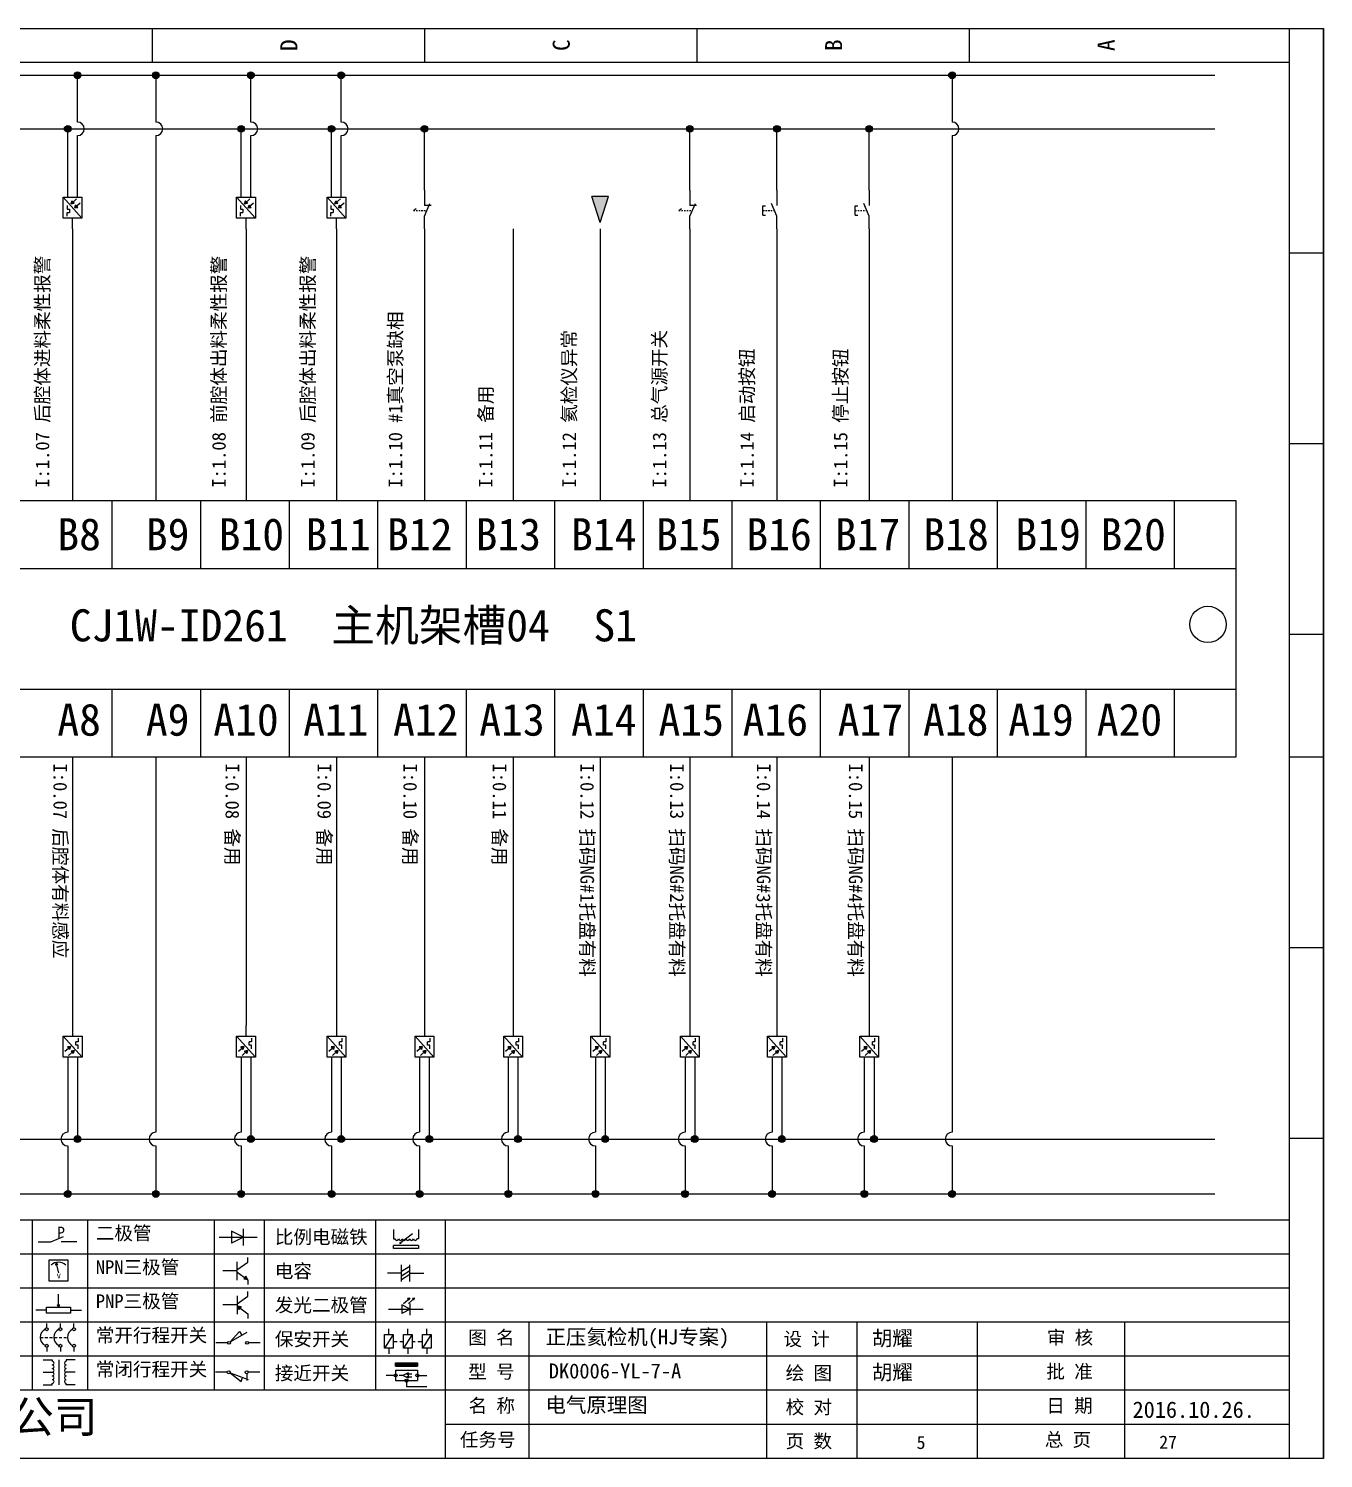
# Model space of a CAD drawing. Header units: millimetres. Extents: x -97 to 5214, y -62 to 3239.
# Drawn here: x 101.4 to 291.6, y 749.8 to 959.8 of the extents above; entities that cross this region are included whole.
import ezdxf

# ---------------------------------------------------------------- set-up
doc = ezdxf.new("R2010")
doc.units = ezdxf.units.MM
doc.styles.get("Standard").update_dxf_attribs({"font": 'SimSun.ttf'})
doc.styles.add('汉字', font='NSimSun.ttf')

# ---------------------------------------------------------------- blocks, each defined once
blk = doc.blocks.new('电压表')
at = {"linetype": 'ByBlock'}
for p, q in [((-1814.84, -780.75), (-1814.91, -781.13)), ((-1814.6, -781.05), (-1814.91, -781.13)), ((-1814.84, -780.75), (-1814.46, -782.26)), ((-1814.84, -780.75), (-1814.6, -781.05))]:
    blk.add_line(p, q, dxfattribs=at)
blk.add_lwpolyline([(-1815.84, -780.34), (-1813.07, -780.34), (-1813.07, -783.49), (-1815.84, -783.49)], close=True, dxfattribs=at)
blk.add_arc((-1814.46, -782.26), 1.56, 46.8313, 133.1687, dxfattribs=at)
at = {"linetype": 'ByBlock', "insert": (-1814.7, -782.39), "char_height": 0.75, "width": 0.6768, "attachment_point": 1}
blk.add_mtext('V', dxfattribs=at)
blk = doc.blocks.new('电位器')
at = {"linetype": 'ByBlock'}
for p, q in [((-1814.45, -787.3), (-1814.45, -785.39)), ((-1814.45, -787.3), (-1814.62, -786.96)), ((-1814.62, -786.96), (-1814.27, -786.96)), ((-1814.45, -787.3), (-1814.27, -786.96)), ((-1816.21, -787.75), (-1817.79, -787.75)), ((-1812.68, -787.75), (-1811.1, -787.75))]:
    blk.add_line(p, q, dxfattribs=at)
blk.add_lwpolyline([(-1816.21, -787.3), (-1812.68, -787.3), (-1812.68, -788.2), (-1816.21, -788.2)], close=True, dxfattribs=at)
blk = doc.blocks.new('三相断路器')
at = {"linetype": 'ByBlock'}
for p, q in [((-1816.17, -790.33), (-1816.17, -789.7)), ((-1814.17, -790.33), (-1814.17, -789.7)), ((-1812.18, -790.33), (-1812.18, -789.7)), ((-1817.14, -791.74), (-1816.72, -791.74)), ((-1816.45, -791.74), (-1816.03, -791.74)), ((-1816.17, -793.19), (-1816.17, -793.83)), ((-1815.76, -791.74), (-1815.34, -791.74)), ((-1815.07, -791.74), (-1814.65, -791.74)), ((-1814.38, -791.74), (-1813.96, -791.74)), ((-1814.17, -793.19), (-1814.17, -793.83)), ((-1813.69, -791.74), (-1813.27, -791.74)), ((-1812.18, -793.19), (-1812.18, -793.83))]:
    blk.add_line(p, q, dxfattribs=at)
for centre in [(-1816.17, -790.55), (-1814.17, -790.55), (-1812.18, -790.55), (-1816.17, -792.98), (-1814.17, -792.98), (-1812.18, -792.98)]:
    blk.add_circle(centre, 0.219, dxfattribs=at)
for centre in [(-1815.81, -791.74), (-1813.82, -791.74), (-1811.83, -791.74)]:
    blk.add_arc(centre, 1.32, 115.5791, 244.4209, dxfattribs=at)
blk = doc.blocks.new('三相变压器')
at = {"linetype": 'ByBlock'}
for p, q in [((-1816.69, -795.03), (-1815.37, -795.03)), ((-1815.37, -795.03), (-1815.37, -795.24)), ((-1814.34, -798.7), (-1814.34, -795.04)), ((-1812, -795.03), (-1813.32, -795.03)), ((-1813.32, -795.03), (-1813.32, -795.24)), ((-1816.69, -796.87), (-1815.37, -796.87)), ((-1812, -796.87), (-1813.32, -796.87)), ((-1816.69, -798.71), (-1815.37, -798.71)), ((-1815.37, -798.71), (-1815.37, -798.5)), ((-1813.32, -798.71), (-1813.32, -798.5)), ((-1812, -798.71), (-1813.32, -798.71))]:
    blk.add_line(p, q, dxfattribs=at)
for centre, start, end in [((-1815.37, -795.51), 270, 90), ((-1815.37, -796.06), 270, 90), ((-1813.32, -795.51), 90, 270), ((-1813.32, -796.06), 90, 270), ((-1815.37, -796.6), 270, 90), ((-1815.37, -797.14), 270, 90), ((-1815.37, -797.68), 270, 90), ((-1815.37, -798.23), 270, 90), ((-1813.32, -796.6), 90, 270), ((-1813.32, -797.14), 90, 270), ((-1813.32, -797.68), 90, 270), ((-1813.32, -798.23), 90, 270)]:
    blk.add_arc(centre, 0.271, start, end, dxfattribs=at)
blk = doc.blocks.new('压力感应器')
at = {"linetype": 'ByBlock'}
for p, q in [((-1815.59, -777.73), (-1813.71, -776.93)), ((-1817.44, -777.73), (-1815.59, -777.73)), ((-1811.78, -777.73), (-1814.05, -777.73))]:
    blk.add_line(p, q, dxfattribs=at)
at = {"linetype": 'ByBlock', "insert": (-1814.65, -775.48), "char_height": 1.68, "width": 1.2242, "attachment_point": 1}
blk.add_mtext('{\\fNSimSun|b0|i0|c134|p49;P}', dxfattribs=at)
blk = doc.blocks.new('二极管')
at = {"linetype": 'ByBlock'}
for p, q in [((-1787.52, -776.77), (-1781.92, -776.77)), ((-1783.97, -776.77), (-1785.69, -775.9)), ((-1785.69, -775.9), (-1785.69, -777.65)), ((-1783.97, -776.77), (-1785.69, -777.65)), ((-1783.97, -777.99), (-1783.97, -775.56))]:
    blk.add_line(p, q, dxfattribs=at)
blk = doc.blocks.new('NPN三极管')
at = {"linetype": 'ByBlock'}
for p, q in [((-1785.73, -780.61), (-1785.73, -783.32)), ((-1785.73, -781.82), (-1784.15, -780.66)), ((-1784.15, -780.66), (-1784.15, -779.98)), ((-1785.73, -781.97), (-1787.81, -781.97)), ((-1785.73, -782.11), (-1784.15, -783.27)), ((-1784.41, -782.73), (-1784.74, -783.18)), ((-1784.15, -783.27), (-1784.74, -783.18)), ((-1784.15, -783.27), (-1784.41, -782.73)), ((-1784.15, -783.27), (-1784.15, -783.96))]:
    blk.add_line(p, q, dxfattribs=at)
blk = doc.blocks.new('PNP三极管')
at = {"linetype": 'ByBlock'}
for p, q in [((-1784.9, -785.38), (-1784.9, -788.09)), ((-1783.32, -785.43), (-1783.32, -784.75)), ((-1784.9, -786.74), (-1786.98, -786.74)), ((-1784.9, -786.59), (-1783.32, -785.43)), ((-1784.9, -786.88), (-1783.32, -788.04)), ((-1784.9, -786.88), (-1784.31, -786.97)), ((-1784.9, -786.88), (-1784.64, -787.42)), ((-1784.31, -786.97), (-1784.64, -787.42)), ((-1783.32, -788.04), (-1783.32, -788.73))]:
    blk.add_line(p, q, dxfattribs=at)
blk = doc.blocks.new('常开行程开关')
at = {"linetype": 'ByBlock'}
for p, q in [((-1785.89, -792.17), (-1784.52, -790.62)), ((-1785.89, -792.17), (-1783.43, -790.72)), ((-1784.52, -790.62), (-1784.19, -791.17)), ((-1786.29, -792.3), (-1788.01, -792.3)), ((-1781.48, -792.3), (-1783.21, -792.3))]:
    blk.add_line(p, q, dxfattribs=at)
for centre in [(-1786.07, -792.3), (-1783.42, -792.3)]:
    blk.add_circle(centre, 0.219, dxfattribs=at)
blk = doc.blocks.new('常闭行程开关')
at = {"linetype": 'ByBlock'}
for p, q in [((-1786.34, -796.62), (-1788.07, -796.62)), ((-1785.93, -796.72), (-1783.25, -797.7)), ((-1785.93, -796.72), (-1784.3, -798)), ((-1784.3, -798), (-1784.08, -797.4)), ((-1783.48, -796.84), (-1783.48, -797.85)), ((-1781.54, -796.62), (-1783.26, -796.62))]:
    blk.add_line(p, q, dxfattribs=at)
for centre in [(-1786.12, -796.62), (-1783.48, -796.62)]:
    blk.add_circle(centre, 0.219, dxfattribs=at)
blk = doc.blocks.new('电容')
at = {"linetype": 'ByBlock'}
for p, q in [((-1756.08, -782.99), (-1756.08, -780.56)), ((-1754.86, -780.79), (-1756.08, -781.55)), ((-1754.86, -782.99), (-1754.86, -780.56)), ((-1756.08, -781.77), (-1758.13, -781.77)), ((-1754.86, -781.44), (-1756.08, -782.2)), ((-1754.86, -781.99), (-1756.08, -782.75)), ((-1754.86, -781.77), (-1752.81, -781.77))]:
    blk.add_line(p, q, dxfattribs=at)
blk = doc.blocks.new('发光二极管')
at = {"linetype": 'ByBlock'}
for p, q in [((-1755.78, -785.92), (-1754.89, -785.14)), ((-1754.89, -785.14), (-1755.2, -785.22)), ((-1755.2, -785.22), (-1755.01, -785.43)), ((-1755.08, -785.92), (-1754.18, -785.14)), ((-1754.89, -785.14), (-1755.01, -785.43)), ((-1754.18, -785.14), (-1754.49, -785.22)), ((-1754.49, -785.22), (-1754.31, -785.43)), ((-1754.18, -785.14), (-1754.31, -785.43)), ((-1758.01, -786.77), (-1752.89, -786.77)), ((-1754.84, -786.77), (-1756.04, -786.16)), ((-1756.04, -786.16), (-1756.04, -787.39)), ((-1754.84, -786.77), (-1756.04, -787.39)), ((-1754.84, -787.63), (-1754.84, -785.92))]:
    blk.add_line(p, q, dxfattribs=at)
blk = doc.blocks.new('比例电磁阀')
at = {"linetype": 'ByBlock'}
for p, q in [((-1757.26, -775.38), (-1757.26, -776.71)), ((-1757.26, -776.71), (-1757.05, -776.71)), ((-1754.5, -775.98), (-1756.35, -777.44)), ((-1753.58, -776.71), (-1753.8, -776.71)), ((-1753.58, -775.38), (-1753.58, -776.71)), ((-1753.6, -777.73), (-1757.25, -777.73)), ((-1757.25, -778.13), (-1757.25, -777.73)), ((-1753.6, -778.13), (-1757.25, -778.13)), ((-1756.35, -777.44), (-1756.25, -777.25)), ((-1756.35, -777.44), (-1756.15, -777.38)), ((-1756.15, -777.38), (-1756.25, -777.25)), ((-1753.6, -777.73), (-1753.6, -778.13))]:
    blk.add_line(p, q, dxfattribs=at)
for centre in [(-1756.78, -776.71), (-1756.24, -776.71), (-1755.7, -776.71), (-1755.15, -776.71), (-1754.61, -776.71), (-1754.07, -776.71)]:
    blk.add_arc(centre, 0.271, 180, 0, dxfattribs=at)
blk = doc.blocks.new('保安开关')
at = {"linetype": 'ByBlock'}
for p, q in [((-1757.33, -790.79), (-1758.6, -792.81)), ((-1757.96, -790.79), (-1757.96, -789.97)), ((-1754.54, -790.79), (-1755.81, -792.81)), ((-1755.17, -790.79), (-1755.17, -789.97)), ((-1751.75, -790.79), (-1753.02, -792.81)), ((-1752.39, -790.79), (-1752.39, -789.97)), ((-1757.96, -792.81), (-1757.96, -793.62)), ((-1757.33, -791.8), (-1756.72, -791.8)), ((-1756.35, -791.8), (-1755.89, -791.8)), ((-1755.17, -792.81), (-1755.17, -793.62)), ((-1754.52, -791.8), (-1754.06, -791.8)), ((-1753.69, -791.8), (-1753.08, -791.8)), ((-1752.39, -792.81), (-1752.39, -793.62))]:
    blk.add_line(p, q, dxfattribs=at)
for points in [[(-1758.6, -790.79), (-1757.33, -790.79), (-1757.33, -792.81), (-1758.6, -792.81)], [(-1755.81, -790.79), (-1754.54, -790.79), (-1754.54, -792.81), (-1755.81, -792.81)], [(-1753.02, -790.79), (-1751.75, -790.79), (-1751.75, -792.81), (-1753.02, -792.81)]]:
    blk.add_lwpolyline(points, close=True, dxfattribs=at)
blk = doc.blocks.new('接近开关')
at = {"linetype": 'ByBlock'}
h = blk.add_hatch(dxfattribs=at)
h.set_pattern_fill('ANSI31', color=256, scale=0.01, style=0)
h.set_pattern_definition([(45, (-89.131516, -30.795668), (-0.0224506403, 0.0224506403), [])])
h.paths.add_polyline_path([(-1513.76, -1123.35), (-1513.76, -1122.85), (-1516.96, -1122.85), (-1516.96, -1123.35)])
for p, q in [((-1516.96, -1123.35), (-1516.96, -1122.85)), ((-1516.96, -1122.85), (-1513.76, -1122.85)), ((-1516.96, -1123.35), (-1513.76, -1123.35)), ((-1513.76, -1122.85), (-1513.76, -1123.35)), ((-1517.18, -1124.71), (-1518.36, -1124.71)), ((-1516.96, -1123.95), (-1513.76, -1123.95)), ((-1516.96, -1123.95), (-1516.96, -1125.47)), ((-1516.96, -1125.47), (-1513.76, -1125.47)), ((-1515.91, -1124.71), (-1516.45, -1124.71)), ((-1515.11, -1124.31), (-1515.91, -1124.71)), ((-1515.11, -1125.11), (-1515.91, -1124.71)), ((-1515.33, -1124.53), (-1515.17, -1124.53)), ((-1515.33, -1124.88), (-1515.17, -1124.88)), ((-1515.25, -1124.45), (-1515.25, -1124.61)), ((-1515.11, -1124.31), (-1515.11, -1125.11)), ((-1515.11, -1124.48), (-1514.58, -1124.48)), ((-1515.11, -1124.94), (-1514.58, -1124.94)), ((-1513.76, -1123.95), (-1513.76, -1125.47)), ((-1513.54, -1124.71), (-1512.36, -1124.71)), ((-1515.36, -1125.69), (-1515.36, -1126.36)), ((-1515.36, -1126.36), (-1512.36, -1126.36))]:
    blk.add_line(p, q, dxfattribs=at)
for centre in [(-1516.96, -1124.71), (-1515.36, -1125.47), (-1513.76, -1124.71)]:
    blk.add_circle(centre, 0.225, dxfattribs=at)
blk = doc.blocks.new('光电开关')
at = {"linetype": 'ByBlock'}
h = blk.add_hatch(dxfattribs=at)
h.set_pattern_fill('ANSI31', color=256, scale=0.01, style=0)
h.set_pattern_definition([(45, (0.172267, 0), (-0.0224506403, 0.0224506403), [])])
h.paths.add_polyline_path([(-1882.44, -776.34), (-1882.5, -775.91), (-1882.68, -776.07)])
h.paths.add_polyline_path([(-1882.44, -776.34), (-1882.68, -776.07), (-1882.86, -776.23)])
h.paths.add_polyline_path([(-1883.11, -776.45), (-1883.29, -776.61), (-1883.05, -776.88)])
h.paths.add_polyline_path([(-1883.29, -776.61), (-1883.47, -776.77), (-1883.05, -776.88)])
for p, q in [((-1884.01, -775.96), (-1885.56, -775.96)), ((-1880.91, -775.3), (-1884.01, -778.05)), ((-1883.75, -776.09), (-1883.05, -776.88)), ((-1883.11, -776.45), (-1883.47, -776.77)), ((-1883.05, -776.88), (-1883.47, -776.77)), ((-1883.14, -775.55), (-1882.44, -776.34)), ((-1883.05, -776.88), (-1883.11, -776.45)), ((-1882.5, -775.91), (-1882.86, -776.23)), ((-1882.44, -776.34), (-1882.86, -776.23)), ((-1882.44, -776.34), (-1882.5, -775.91)), ((-1879.37, -776.67), (-1880.91, -776.67)), ((-1884.01, -777.39), (-1885.56, -777.39)), ((-1882.78, -777.47), (-1882.23, -777.47)), ((-1882.23, -777.47), (-1882.23, -777.14)), ((-1882.23, -777.14), (-1881.78, -777.14)), ((-1881.78, -777.47), (-1881.78, -777.14)), ((-1881.23, -777.47), (-1881.78, -777.47))]:
    blk.add_line(p, q, dxfattribs=at)
blk.add_lwpolyline([(-1884.01, -775.3), (-1880.91, -775.3), (-1880.91, -778.05), (-1884.01, -778.05)], close=True, dxfattribs=at)
blk = doc.blocks.new('*U75')
at = {"linetype": 'ByBlock'}
for p, q in [((-1909.23, -780.45), (-1909.23, -780.67)), ((-1909.23, -780.45), (-1908.92, -780.84)), ((-1909.23, -780.84), (-1909.23, -781.05)), ((-1911.92, -782.07), (-1910.06, -782.07)), ((-1910.06, -782.07), (-1908.18, -782.88)), ((-1909.23, -781.23), (-1909.23, -781.44)), ((-1909.23, -781.61), (-1909.23, -781.83)), ((-1909.23, -782), (-1909.23, -782.21)), ((-1909.23, -782.38), (-1909.23, -782.43)), ((-1908.52, -783.07), (-1908.52, -782.07)), ((-1906.25, -782.07), (-1908.52, -782.07))]:
    blk.add_line(p, q, dxfattribs=at)
blk = doc.blocks.new('常开按钮')
at = {"linetype": 'ByBlock'}
for p, q in [((-1910.06, -787.73), (-1908.18, -786.93)), ((-1909.9, -785.68), (-1908.56, -785.68)), ((-1909.9, -785.68), (-1909.9, -786.07)), ((-1909.23, -785.68), (-1909.23, -785.89)), ((-1909.23, -786.06), (-1909.23, -786.28)), ((-1909.23, -786.45), (-1909.23, -786.67)), ((-1909.23, -786.84), (-1909.23, -787.05)), ((-1909.23, -787.22), (-1909.23, -787.38)), ((-1908.56, -785.68), (-1908.56, -786.07)), ((-1911.92, -787.73), (-1910.06, -787.73)), ((-1906.25, -787.73), (-1908.52, -787.73))]:
    blk.add_line(p, q, dxfattribs=at)

msp = doc.modelspace()

# ---------------------------------------------------------------- hatches: boundary and pattern name
at = {"lineweight": -2}
h = msp.add_hatch(color=0, dxfattribs=at)
edge = h.paths.add_edge_path()
edge.add_arc((108.607, 952.967), 0.5, 0, 360)
h = msp.add_hatch(color=0, dxfattribs=at)
edge = h.paths.add_edge_path()
edge.add_arc((120.116, 952.967), 0.5, 0, 360)
h = msp.add_hatch(color=0, dxfattribs=at)
edge = h.paths.add_edge_path()
edge.add_arc((134.068, 952.967), 0.5, 0, 360)
h = msp.add_hatch(color=0, dxfattribs=at)
edge = h.paths.add_edge_path()
edge.add_arc((147.34, 952.967), 0.5, 0, 360)
h = msp.add_hatch(color=0, dxfattribs=at)
edge = h.paths.add_edge_path()
edge.add_arc((237.046, 952.967), 0.5, 0, 360)
h = msp.add_hatch(color=0, dxfattribs=at)
edge = h.paths.add_edge_path()
edge.add_arc((107.182, 945.095), 0.5, 0, 360)
h = msp.add_hatch(color=0, dxfattribs=at)
edge = h.paths.add_edge_path()
edge.add_arc((132.643, 945.095), 0.5, 0, 360)
h = msp.add_hatch(color=0, dxfattribs=at)
edge = h.paths.add_edge_path()
edge.add_arc((145.915, 945.095), 0.5, 0, 360)
h = msp.add_hatch(color=0, dxfattribs=at)
edge = h.paths.add_edge_path()
edge.add_arc((159.555, 945.095), 0.5, 0, 360)
h = msp.add_hatch(color=0, dxfattribs=at)
edge = h.paths.add_edge_path()
edge.add_arc((198.533, 945.095), 0.5, 0, 360)
h = msp.add_hatch(color=0, dxfattribs=at)
edge = h.paths.add_edge_path()
edge.add_arc((211.325, 945.095), 0.5, 0, 360)
h = msp.add_hatch(color=0, dxfattribs=at)
edge = h.paths.add_edge_path()
edge.add_arc((224.864, 945.095), 0.5, 0, 360)
msp.add_hatch(color=256).paths.add_polyline_path([(185.385, 931.338), (184.161, 935.159), (186.61, 935.159)])
h = msp.add_hatch(color=0, dxfattribs=at)
edge = h.paths.add_edge_path()
edge.add_arc((108.607, 796.708), 0.5, 0, 360)
h = msp.add_hatch(color=0, dxfattribs=at)
edge = h.paths.add_edge_path()
edge.add_arc((134.068, 796.708), 0.5, 0, 360)
h = msp.add_hatch(color=0, dxfattribs=at)
edge = h.paths.add_edge_path()
edge.add_arc((147.34, 796.708), 0.5, 0, 360)
h = msp.add_hatch(color=0, dxfattribs=at)
edge = h.paths.add_edge_path()
edge.add_arc((160.267, 796.708), 0.5, 0, 360)
h = msp.add_hatch(color=0, dxfattribs=at)
edge = h.paths.add_edge_path()
edge.add_arc((173.291, 796.708), 0.5, 0, 360)
h = msp.add_hatch(color=0, dxfattribs=at)
edge = h.paths.add_edge_path()
edge.add_arc((186.098, 796.708), 0.5, 0, 360)
h = msp.add_hatch(color=0, dxfattribs=at)
edge = h.paths.add_edge_path()
edge.add_arc((199.246, 796.708), 0.5, 0, 360)
h = msp.add_hatch(color=0, dxfattribs=at)
edge = h.paths.add_edge_path()
edge.add_arc((212.037, 796.708), 0.5, 0, 360)
h = msp.add_hatch(color=0, dxfattribs=at)
edge = h.paths.add_edge_path()
edge.add_arc((225.576, 796.708), 0.5, 0, 360)
h = msp.add_hatch(color=0, dxfattribs=at)
edge = h.paths.add_edge_path()
edge.add_arc((107.182, 788.658), 0.5, 0, 360)
h = msp.add_hatch(color=0, dxfattribs=at)
edge = h.paths.add_edge_path()
edge.add_arc((120.116, 788.658), 0.5, 0, 360)
h = msp.add_hatch(color=0, dxfattribs=at)
edge = h.paths.add_edge_path()
edge.add_arc((132.643, 788.658), 0.5, 0, 360)
h = msp.add_hatch(color=0, dxfattribs=at)
edge = h.paths.add_edge_path()
edge.add_arc((145.915, 788.658), 0.5, 0, 360)
h = msp.add_hatch(color=0, dxfattribs=at)
edge = h.paths.add_edge_path()
edge.add_arc((158.842, 788.658), 0.5, 0, 360)
h = msp.add_hatch(color=0, dxfattribs=at)
edge = h.paths.add_edge_path()
edge.add_arc((171.866, 788.658), 0.5, 0, 360)
h = msp.add_hatch(color=0, dxfattribs=at)
edge = h.paths.add_edge_path()
edge.add_arc((184.673, 788.658), 0.5, 0, 360)
h = msp.add_hatch(color=0, dxfattribs=at)
edge = h.paths.add_edge_path()
edge.add_arc((197.82, 788.658), 0.5, 0, 360)
h = msp.add_hatch(color=0, dxfattribs=at)
edge = h.paths.add_edge_path()
edge.add_arc((210.612, 788.658), 0.5, 0, 360)
h = msp.add_hatch(color=0, dxfattribs=at)
edge = h.paths.add_edge_path()
edge.add_arc((224.151, 788.658), 0.5, 0, 360)
h = msp.add_hatch(color=0, dxfattribs=at)
edge = h.paths.add_edge_path()
edge.add_arc((237.046, 788.658), 0.5, 0, 360)

# ---------------------------------------------------------------- linework, layer by layer
at = {"linetype": 'ByBlock'}
for p, q in [((-5.433, 959.814), (291.567, 959.814)), ((291.567, 959.814), (291.567, 749.814)), ((291.567, 749.814), (291.567, 959.814)), ((286.567, 784.814), (-0.433, 784.814)), ((286.567, 779.814), (-0.433, 779.814)), ((286.567, 774.814), (-0.433, 774.814)), ((286.567, 769.814), (-0.433, 769.814)), ((286.567, 764.814), (-0.433, 764.814)), ((286.567, 759.814), (-0.433, 759.814)), ((286.567, 754.814), (162.59, 754.814)), ((291.567, 749.814), (-5.433, 749.814))]:
    msp.add_line(p, q, dxfattribs=at)
at = {"color": 0, "lineweight": -2}
for p, q in [((8.876, 952.967), (275.629, 952.967)), ((108.607, 946.095), (108.607, 952.967)), ((120.116, 952.967), (120.116, 946.095)), ((134.068, 946.095), (134.068, 952.967)), ((147.34, 946.095), (147.34, 952.967)), ((237.046, 952.967), (237.046, 946.095)), ((8.876, 945.095), (211.325, 945.095)), ((107.182, 936.6), (107.182, 945.095)), ((132.643, 936.6), (132.643, 945.095)), ((145.915, 936.6), (145.915, 945.095)), ((159.555, 936.075), (159.555, 945.095)), ((198.533, 936.075), (198.533, 945.095)), ((211.325, 945.095), (275.629, 945.095)), ((211.325, 936.075), (211.325, 945.095)), ((224.864, 936.075), (224.864, 945.095)), ((108.607, 936.6), (108.607, 944.095)), ((120.116, 944.095), (120.116, 890.518)), ((134.068, 936.6), (134.068, 944.095)), ((147.34, 936.6), (147.34, 944.095)), ((237.046, 944.095), (237.046, 890.518)), ((107.895, 930.41), (107.895, 890.518)), ((133.356, 930.41), (133.356, 890.518)), ((146.628, 930.41), (146.628, 890.518)), ((159.555, 930.41), (159.555, 890.518)), ((172.579, 930.41), (172.579, 890.518)), ((185.385, 930.41), (185.385, 890.518)), ((198.533, 930.41), (198.533, 890.518)), ((211.325, 930.41), (211.325, 890.518)), ((224.864, 930.41), (224.864, 890.518)), ((113.673, 890.518), (113.673, 880.518)), ((126.673, 890.518), (126.673, 880.518)), ((139.673, 890.518), (139.673, 880.518)), ((152.673, 890.518), (152.673, 880.518)), ((165.673, 890.518), (165.673, 880.518)), ((178.673, 890.518), (178.673, 880.518)), ((191.673, 890.518), (191.673, 880.518)), ((204.673, 890.518), (204.673, 880.518)), ((217.673, 890.518), (217.673, 880.518)), ((230.673, 890.518), (230.673, 880.518)), ((243.673, 890.518), (243.673, 880.518)), ((256.673, 890.518), (256.673, 880.518)), ((269.673, 890.518), (269.673, 880.518)), ((12.673, 880.518), (278.695, 880.518)), ((12.673, 862.814), (278.695, 862.814)), ((113.673, 862.814), (113.673, 852.814)), ((126.673, 862.814), (126.673, 852.814)), ((139.673, 862.814), (139.673, 852.814)), ((152.673, 862.814), (152.673, 852.814)), ((165.673, 862.814), (165.673, 852.814)), ((178.673, 862.814), (178.673, 852.814)), ((191.673, 862.814), (191.673, 852.814)), ((204.673, 862.814), (204.673, 852.814)), ((217.673, 862.814), (217.673, 852.814)), ((230.673, 862.814), (230.673, 852.814)), ((243.673, 862.814), (243.673, 852.814)), ((256.673, 862.814), (256.673, 852.814)), ((269.673, 862.814), (269.673, 852.814)), ((107.895, 852.809), (107.895, 813.388)), ((120.116, 852.814), (120.116, 797.708)), ((133.356, 852.809), (133.356, 813.388)), ((146.628, 852.809), (146.628, 813.388)), ((159.555, 852.809), (159.555, 813.388)), ((172.579, 852.809), (172.579, 813.388)), ((185.385, 852.809), (185.385, 813.388)), ((198.533, 852.809), (198.533, 813.388)), ((211.325, 852.809), (211.325, 813.388)), ((224.864, 852.809), (224.864, 813.388)), ((237.046, 852.777), (237.046, 797.708)), ((107.182, 807.198), (107.182, 797.708)), ((108.607, 807.198), (108.607, 796.708)), ((132.643, 807.198), (132.643, 797.708)), ((134.068, 807.198), (134.068, 796.708)), ((145.915, 807.198), (145.915, 797.708)), ((147.34, 807.198), (147.34, 796.708)), ((158.842, 807.198), (158.842, 797.708)), ((160.267, 807.198), (160.267, 796.708)), ((171.866, 807.198), (171.866, 797.708)), ((173.291, 807.198), (173.291, 796.708)), ((184.673, 807.198), (184.673, 797.708)), ((186.098, 807.198), (186.098, 796.708)), ((197.82, 807.198), (197.82, 797.708)), ((199.246, 807.198), (199.246, 796.708)), ((210.612, 807.198), (210.612, 797.708)), ((212.037, 807.198), (212.037, 796.708)), ((224.151, 807.198), (224.151, 797.708)), ((225.576, 807.198), (225.576, 796.708)), ((8.876, 796.708), (275.629, 796.708)), ((107.182, 795.708), (107.182, 788.658)), ((120.116, 795.708), (120.116, 788.658)), ((132.643, 795.708), (132.643, 788.658)), ((145.915, 795.708), (145.915, 788.658)), ((158.842, 795.708), (158.842, 788.658)), ((171.866, 795.708), (171.866, 788.658)), ((184.673, 795.708), (184.673, 788.658)), ((197.82, 795.708), (197.82, 788.658)), ((210.612, 795.708), (210.612, 788.658)), ((224.151, 795.708), (224.151, 788.658)), ((237.046, 795.708), (237.046, 788.658)), ((8.876, 788.658), (275.629, 788.658)), ((101.962, 784.814), (101.962, 759.814)), ((110.064, 784.814), (110.064, 759.814)), ((128.683, 784.814), (128.683, 759.814)), ((136.042, 784.814), (136.042, 759.814)), ((152.352, 784.814), (152.352, 759.814)), ((162.59, 784.814), (162.59, 749.899)), ((174.911, 769.814), (174.911, 749.899)), ((209.782, 769.814), (209.782, 749.814)), ((223.046, 769.814), (223.046, 749.814)), ((240.738, 769.814), (240.738, 749.814)), ((262.35, 769.814), (262.35, 749.814))]:
    msp.add_line(p, q, dxfattribs=at)
for p, q in [((185.385, 931.338), (184.161, 935.159)), ((186.61, 935.159), (184.161, 935.159)), ((185.385, 931.338), (186.61, 935.159))]:
    msp.add_line(p, q)
at = {"linetype": 'ByBlock'}
for points in [[(119.567, 959.814), (119.567, 954.814)], [(159.567, 959.814), (159.567, 954.814)], [(199.567, 959.814), (199.567, 954.814)], [(239.567, 959.814), (239.567, 954.814)], [(286.567, 749.814), (286.567, 959.814)], [(286.567, 954.814), (-5.433, 954.814)], [(291.567, 926.814), (286.567, 926.814)], [(291.567, 898.814), (286.567, 898.814)], [(291.567, 870.814), (286.567, 870.814)], [(291.567, 852.814), (286.567, 852.814)], [(291.567, 824.814), (286.567, 824.814)], [(291.567, 796.814), (286.567, 796.814)]]:
    msp.add_lwpolyline(points, dxfattribs=at)
at = {"color": 0, "lineweight": -2}
msp.add_lwpolyline([(12.673, 890.518), (278.695, 890.518), (278.695, 852.814), (12.673, 852.814)], close=True, dxfattribs=at)
for centre, radius in [((108.607, 952.967), 0.5), ((120.116, 952.967), 0.5), ((134.068, 952.967), 0.5), ((147.34, 952.967), 0.5), ((237.046, 952.967), 0.5), ((107.182, 945.095), 0.5), ((132.643, 945.095), 0.5), ((145.915, 945.095), 0.5), ((159.555, 945.095), 0.5), ((198.533, 945.095), 0.5), ((211.325, 945.095), 0.5), ((224.864, 945.095), 0.5), ((274.616, 872.297), 2.672), ((108.607, 796.708), 0.5), ((134.068, 796.708), 0.5), ((147.34, 796.708), 0.5), ((160.267, 796.708), 0.5), ((173.291, 796.708), 0.5), ((186.098, 796.708), 0.5), ((199.246, 796.708), 0.5), ((212.037, 796.708), 0.5), ((225.576, 796.708), 0.5), ((107.182, 788.658), 0.5), ((120.116, 788.658), 0.5), ((132.643, 788.658), 0.5), ((145.915, 788.658), 0.5), ((158.842, 788.658), 0.5), ((171.866, 788.658), 0.5), ((184.673, 788.658), 0.5), ((197.82, 788.658), 0.5), ((210.612, 788.658), 0.5), ((224.151, 788.658), 0.5), ((237.046, 788.658), 0.5)]:
    msp.add_circle(centre, radius, dxfattribs=at)
for centre, start, end in [((108.607, 945.095), 270, 90), ((120.116, 945.095), 270, 90), ((134.068, 945.095), 270, 90), ((147.34, 945.095), 270, 90), ((237.046, 945.095), 270, 90), ((107.182, 796.708), 90, 270), ((120.116, 796.708), 90, 270), ((132.643, 796.708), 90, 270), ((145.915, 796.708), 90, 270), ((158.842, 796.708), 90, 270), ((171.866, 796.708), 90, 270), ((184.673, 796.708), 90, 270), ((197.82, 796.708), 90, 270), ((210.612, 796.708), 90, 270), ((224.151, 796.708), 90, 270), ((237.046, 796.708), 90, 270)]:
    msp.add_arc(centre, 1, start, end, dxfattribs=at)

# ---------------------------------------------------------------- block references
at = {"linetype": 'ByBlock'}
for name, p, rotation in [('光电开关', (884.568, -948.956), 270), ('光电开关', (910.029, -948.956), 270), ('光电开关', (923.301, -948.956), 270), ('*U75', (-622.52, 2842.328), 90), ('*U75', (-583.541, 2842.328), 90), ('常开按钮', (-576.408, 2842.328), 90), ('常开按钮', (-562.869, 2842.328), 90), ('光电开关', (-668.779, 2692.753), 90), ('光电开关', (-643.318, 2692.753), 90), ('光电开关', (-630.046, 2692.753), 90), ('光电开关', (-617.119, 2692.753), 90), ('光电开关', (-604.095, 2692.753), 90), ('光电开关', (-591.288, 2692.753), 90), ('光电开关', (-578.14, 2692.753), 90), ('光电开关', (-565.349, 2692.753), 90), ('光电开关', (-551.81, 2692.753), 90)]:
    msp.add_blockref(name, p, dxfattribs=dict(at, rotation=rotation))
for name, p in [('压力感应器', (1920.273, 1559.33)), ('二极管', (1916.935, 1559.088)), ('比例电磁阀', (1912.279, 1558.795)), ('NPN三极管', (1917.761, 1559.317)), ('电压表', (1920.273, 1559.33)), ('电容', (1912.279, 1558.795)), ('电位器', (1920.273, 1559.33)), ('PNP三极管', (1916.935, 1559.088)), ('发光二极管', (1912.279, 1558.506)), ('三相断路器', (1920.273, 1559.33)), ('保安开关', (1912.279, 1558.795)), ('常开行程开关', (1916.935, 1559.088)), ('三相变压器', (1920.273, 1559.33)), ('常闭行程开关', (1916.935, 1559.088)), ('接近开关', (1672.28, 1886.712))]:
    msp.add_blockref(name, p, dxfattribs=at)

# ---------------------------------------------------------------- texts
at = {"linetype": 'ByBlock', "char_height": 2.5, "width": 5, "attachment_point": 1, "rotation": 90}
for s, insert in [('{\\fKaiTi_GB2312|b0|i0|c134|p0;D}', (138.396, 956.522)), ('{\\fKaiTi_GB2312|b0|i0|c134|p0;C}', (178.396, 956.522)), ('{\\fKaiTi_GB2312|b0|i0|c134|p0;B}', (218.396, 956.522)), ('{\\fKaiTi_GB2312|b0|i0|c134|p0;A}', (258.396, 956.522))]:
    msp.add_mtext(s, dxfattribs=dict(at, insert=insert))
at = {"color": 0, "lineweight": -2, "char_height": 2, "width": 71.79445, "attachment_point": 1}
for s, insert, rotation in [('I:1.07 后腔体进料柔性报警', (102.451, 892.389), 90), ('I:1.08 前腔体出料柔性报警', (128.369, 892.389), 90), ('I:1.09 后腔体出料柔性报警', (141.429, 892.389), 90), ('I:1.10 #1真空泵缺相', (154.288, 892.389), 90), ('I:1.12 氦检仪异常', (179.805, 892.389), 90), ('I:1.13 总气源开关', (193.066, 892.389), 90), ('I:1.14 启动按钮', (205.925, 892.389), 90), ('I:1.15 停止按钮', (219.661, 892.389), 90), ('{\\C1;I:1.11 备用}', (167.549, 892.389), 90), ('I:0.07 后腔体有料感应', (107.081, 851.874), 270), ('{\\C1;I:0.08 备用}', (132.352, 851.874), 270), ('{\\C1;I:0.09 备用}', (145.862, 851.874), 270), ('{\\C1;I:0.10 备用}', (158.471, 851.874), 270), ('{\\C1;I:0.11 备用}', (171.595, 851.874), 270), ('I:0.12 扫码NG#1托盘有料', (184.461, 851.874), 270), ('I:0.13 扫码NG#2托盘有料', (197.64, 851.874), 270), ('I:0.14 扫码NG#3托盘有料', (210.377, 851.874), 270), ('I:0.15 扫码NG#4托盘有料', (223.887, 851.874), 270)]:
    msp.add_mtext(s, dxfattribs=dict(at, insert=insert, rotation=rotation))
at = {"color": 0, "lineweight": -2, "attachment_point": 1}
for s, insert, char_height, width in [('B8', (105.646, 887.905), 4.7064, 7.20347), ('B9', (118.646, 887.905), 4.7064, 7.20347), ('B10', (129.346, 887.905), 4.7064, 7.20347), ('B11', (142.09, 887.905), 4.7064, 7.20347), ('B12', (154.068, 887.905), 4.7064, 7.20347), ('B13', (167.068, 887.905), 4.7064, 7.20347), ('B14', (181.09, 887.905), 4.7064, 7.20347), ('B15', (193.579, 887.905), 4.7064, 7.20347), ('B16', (206.835, 887.905), 4.7064, 7.20347), ('B17', (219.835, 887.905), 4.7064, 7.20347), ('B18', (232.835, 887.905), 4.7064, 7.20347), ('B19', (246.346, 887.905), 4.7064, 7.20347), ('B20', (258.835, 887.905), 4.7064, 7.20347), ('CJ1W-ID261  主机架槽04  S1', (107.471, 874.521), 4.70644, 101.14575), ('A8', (105.646, 860.668), 4.7064, 7.20347), ('A9', (118.646, 860.668), 4.7064, 7.20347), ('A10', (128.548, 860.668), 4.7064, 7.20347), ('A11', (141.748, 860.668), 4.7064, 7.20347), ('A12', (154.948, 860.668), 4.7064, 7.20347), ('A13', (167.61, 860.668), 4.7064, 7.20347), ('A14', (181.089, 860.668), 4.7064, 7.20347), ('A15', (193.929, 860.668), 4.7064, 7.20347), ('A16', (206.29, 860.668), 4.7064, 7.20347), ('A17', (220.249, 860.668), 4.7064, 7.20347), ('A18', (232.769, 860.668), 4.7064, 7.20347), ('A19', (245.29, 860.668), 4.7064, 7.20347), ('A20', (258.29, 860.668), 4.7064, 7.20347), ('深圳市卓誉自动化科技有限公司', (21.7, 758.286), 4.70644, 96.11383)]:
    msp.add_mtext(s, dxfattribs=dict(at, insert=insert, char_height=char_height, width=width))
at = {"char_height": 2, "attachment_point": 1, "style": '汉字'}
for s, insert in [('{\\fKaiTi_GB2312|b0|i0|c134|p49;二极管}', (111.296, 783.907)), ('{\\fKaiTi_GB2312|b0|i0|c134|p49;比例电磁铁}', (137.585, 783.335)), ('{\\fKaiTi_GB2312|b0|i0|c134|p49;NPN三极管}', (111.296, 778.907)), ('{\\fKaiTi_GB2312|b0|i0|c134|p49;电容}', (137.585, 778.335)), ('{\\fKaiTi_GB2312|b0|i0|c134|p49;PNP三极管}', (111.296, 773.907)), ('{\\fKaiTi_GB2312|b0|i0|c134|p49;发光二极管}', (137.585, 773.335)), ('{\\fKaiTi_GB2312|b0|i0|c134|p49;常开行程开关}', (111.296, 768.907)), ('{\\fKaiTi_GB2312|b0|i0|c134|p49;保安开关}', (137.585, 768.335)), ('{\\fKaiTi_GB2312|b0|i0|c134|p0;图 名}', (165.984, 768.57)), ('{\\fKaiTi_GB2312|b0|i0|c134|p0;设 计}', (212.273, 768.354)), ('{\\fKaiTi_GB2312|b0|i0|c134|p0;审 核}', (250.952, 768.564)), ('{\\fKaiTi_GB2312|b0|i0|c134|p49;常闭行程开关}', (111.296, 763.907)), ('{\\fKaiTi_GB2312|b0|i0|c134|p49;接近开关}', (137.585, 763.335)), ('{\\fKaiTi_GB2312|b0|i0|c134|p0;型 号}', (165.984, 763.57)), ('{\\fKaiTi_GB2312|b0|i0|c134|p0;绘 图}', (212.601, 763.354)), ('{\\fKaiTi_GB2312|b0|i0|c134|p0;批 准}', (250.882, 763.564)), ('{\\fKaiTi_GB2312|b0|i0|c134|p0;名 称}', (166.036, 758.57)), ('{\\fKaiTi_GB2312|b0|i0|c134|p0;校 对}', (212.601, 758.354)), ('{\\fKaiTi_GB2312|b0|i0|c134|p0;日 期}', (250.882, 758.564)), ('{\\fKaiTi_GB2312|b0|i0|c134|p0;任务号}', (164.766, 753.564)), ('{\\fKaiTi_GB2312|b0|i0|c134|p0;页 数}', (212.601, 753.354)), ('{\\fKaiTi_GB2312|b0|i0|c134|p0;总 页}', (250.654, 753.564))]:
    msp.add_mtext(s, dxfattribs=dict(at, insert=insert))
at = {"char_height": 2.2, "width": 75.3177, "attachment_point": 1, "style": '汉字'}
for s, insert in [('正压氦检机(HJ专案)', (177.338, 768.755)), ('{\\fKaiTi_GB2312|b0|i0|c134|p49;DK0006-YL-7-A}', (177.816, 763.755))]:
    msp.add_mtext(s, dxfattribs=dict(at, insert=insert))
at = {"attachment_point": 1}
for s, insert, char_height, width in [('胡耀', (225.267, 768.568), 2.2, 75.3177), ('胡耀', (225.267, 763.568), 2.2, 75.3177), ('{\\fKaiTi_GB2312|b0|i0|c134|p49;电气原理图}', (177.333, 758.762), 2.2, 75.3177), ('{\\fKaiTi_GB2312|b0|i0|c134|p49;2016.10.26.}', (263.543, 758.172), 2.4, 60.2542), ('{\\fKaiTi_GB2312|b0|i0|c134|p49;5}', (231.831, 753.116), 1.92, 75.3177), ('{\\fKaiTi_GB2312|b0|i0|c134|p49;27}', (267.457, 753.169), 1.92, 75.3177)]:
    msp.add_mtext(s, dxfattribs=dict(at, insert=insert, char_height=char_height, width=width))

doc.saveas('drawing.dxf')
